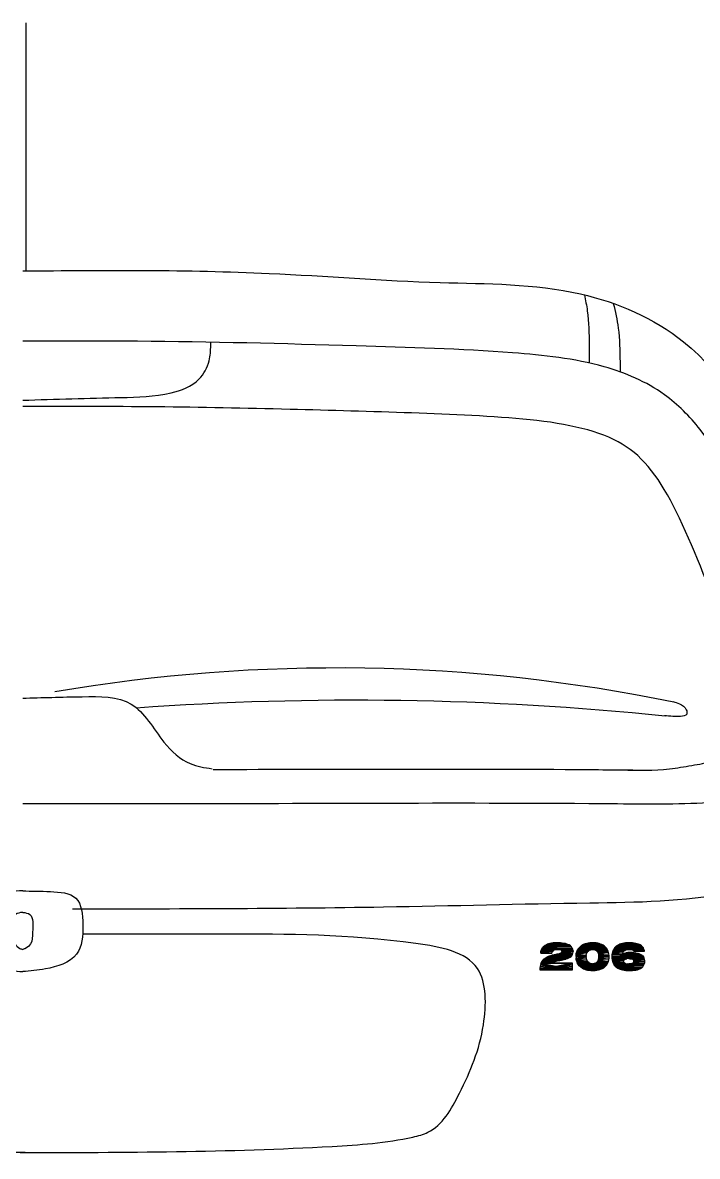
# Model space of a CAD drawing. Extents: x -11.06 to -9.03, y 5.45 to 7.1.
# Drawn here: x -10.04 to -9.457, y 6.124 to 7.104 of the extents above; entities that cross this region are included whole.
import ezdxf

# ---------------------------------------------------------------- set-up
doc = ezdxf.new("R2010")
doc.units = 0
doc.layers.add('206', color=7, linetype='CONTINUOUS')

msp = doc.modelspace()

# ---------------------------------------------------------------- linework, layer by layer
at = {"layer": '206'}
for p, q in [((-10.0373, 6.88973), (-10.0373, 7.10447)), ((-9.59062, 6.3045), (-9.58978, 6.30542)), ((-9.58978, 6.30542), (-9.58879, 6.30622)), ((-9.56653, 6.30595), (-9.58978, 6.30542)), ((-9.56653, 6.30595), (-9.58978, 6.30542)), ((-9.58978, 6.30542), (-9.56558, 6.30507)), ((-9.58978, 6.30542), (-9.56558, 6.30507)), ((-9.5886, 6.30637), (-9.58879, 6.30622)), ((-9.58879, 6.30622), (-9.56653, 6.30595)), ((-9.58879, 6.30622), (-9.56653, 6.30595)), ((-9.5886, 6.30637), (-9.58764, 6.30686)), ((-9.56779, 6.30675), (-9.5886, 6.30637)), ((-9.5886, 6.30637), (-9.56779, 6.30675)), ((-9.56771, 6.30671), (-9.5886, 6.30637)), ((-9.56771, 6.30671), (-9.5886, 6.30637)), ((-9.5886, 6.30637), (-9.56653, 6.30595)), ((-9.56653, 6.30595), (-9.5886, 6.30637)), ((-9.58764, 6.30686), (-9.58665, 6.30732)), ((-9.56874, 6.30717), (-9.58764, 6.30686)), ((-9.56874, 6.30717), (-9.58764, 6.30686)), ((-9.58764, 6.30686), (-9.56779, 6.30675)), ((-9.58764, 6.30686), (-9.56779, 6.30675)), ((-9.58665, 6.30732), (-9.58551, 6.3077)), ((-9.56977, 6.30755), (-9.58665, 6.30732)), ((-9.56977, 6.30755), (-9.58665, 6.30732)), ((-9.58665, 6.30732), (-9.56874, 6.30717)), ((-9.58665, 6.30732), (-9.56874, 6.30717)), ((-9.58551, 6.3077), (-9.58429, 6.30801)), ((-9.57091, 6.30785), (-9.58551, 6.3077)), ((-9.57091, 6.30785), (-9.58551, 6.3077)), ((-9.58551, 6.3077), (-9.56977, 6.30755)), ((-9.58551, 6.3077), (-9.56977, 6.30755)), ((-9.58429, 6.30801), (-9.58296, 6.30827)), ((-9.57217, 6.30812), (-9.58429, 6.30801)), ((-9.57217, 6.30812), (-9.58429, 6.30801)), ((-9.58429, 6.30801), (-9.57091, 6.30785)), ((-9.58429, 6.30801), (-9.57091, 6.30785)), ((-9.58296, 6.30827), (-9.58151, 6.30843)), ((-9.57354, 6.30831), (-9.58296, 6.30827)), ((-9.57354, 6.30831), (-9.58296, 6.30827)), ((-9.58296, 6.30827), (-9.57217, 6.30812)), ((-9.58296, 6.30827), (-9.57217, 6.30812)), ((-9.58151, 6.30843), (-9.57998, 6.30854)), ((-9.57499, 6.30846), (-9.58151, 6.30843)), ((-9.57499, 6.30846), (-9.58151, 6.30843)), ((-9.58151, 6.30843), (-9.57354, 6.30831)), ((-9.58151, 6.30843), (-9.57354, 6.30831)), ((-9.57998, 6.30854), (-9.57835, 6.30858)), ((-9.57655, 6.30854), (-9.57998, 6.30854)), ((-9.57998, 6.30854), (-9.57499, 6.30846)), ((-9.57655, 6.30854), (-9.57998, 6.30854)), ((-9.57998, 6.30854), (-9.57499, 6.30846)), ((-9.57835, 6.30858), (-9.57655, 6.30854)), ((-9.57823, 6.30858), (-9.57835, 6.30858)), ((-9.57835, 6.30858), (-9.57655, 6.30854)), ((-9.57655, 6.30854), (-9.57823, 6.30858)), ((-9.57499, 6.30846), (-9.57655, 6.30854)), ((-9.57354, 6.30831), (-9.57499, 6.30846)), ((-9.57217, 6.30812), (-9.57354, 6.30831)), ((-9.57091, 6.30785), (-9.57217, 6.30812)), ((-9.56977, 6.30755), (-9.57091, 6.30785)), ((-9.56874, 6.30717), (-9.56977, 6.30755)), ((-9.56779, 6.30675), (-9.56874, 6.30717)), ((-9.56779, 6.30675), (-9.56771, 6.30671)), ((-9.56653, 6.30595), (-9.56771, 6.30671)), ((-9.56558, 6.30507), (-9.56653, 6.30595)), ((-9.53677, 6.30545), (-9.55849, 6.30492)), ((-9.53677, 6.30545), (-9.55849, 6.30492)), ((-9.55849, 6.30492), (-9.55792, 6.30545)), ((-9.55792, 6.30545), (-9.55701, 6.30614)), ((-9.53727, 6.30583), (-9.55792, 6.30545)), ((-9.53727, 6.30583), (-9.55792, 6.30545)), ((-9.55792, 6.30545), (-9.53677, 6.30545)), ((-9.55792, 6.30545), (-9.53677, 6.30545)), ((-9.55701, 6.30614), (-9.55602, 6.30675)), ((-9.53822, 6.30648), (-9.55701, 6.30614)), ((-9.53822, 6.30648), (-9.55701, 6.30614)), ((-9.55701, 6.30614), (-9.53727, 6.30583)), ((-9.55701, 6.30614), (-9.53727, 6.30583)), ((-9.55602, 6.30675), (-9.55491, 6.30728)), ((-9.53929, 6.30705), (-9.55602, 6.30675)), ((-9.53929, 6.30705), (-9.55602, 6.30675)), ((-9.55602, 6.30675), (-9.53822, 6.30648)), ((-9.55602, 6.30675), (-9.53822, 6.30648)), ((-9.55491, 6.30728), (-9.55377, 6.3077)), ((-9.54039, 6.30751), (-9.55491, 6.30728)), ((-9.54039, 6.30751), (-9.55491, 6.30728)), ((-9.55491, 6.30728), (-9.53929, 6.30705)), ((-9.55491, 6.30728), (-9.53929, 6.30705)), ((-9.55377, 6.3077), (-9.55247, 6.30804)), ((-9.54161, 6.30789), (-9.55377, 6.3077)), ((-9.54161, 6.30789), (-9.55377, 6.3077)), ((-9.55377, 6.3077), (-9.54039, 6.30751)), ((-9.55377, 6.3077), (-9.54039, 6.30751)), ((-9.55247, 6.30804), (-9.55114, 6.30831)), ((-9.54294, 6.3082), (-9.55247, 6.30804)), ((-9.54294, 6.3082), (-9.55247, 6.30804)), ((-9.55247, 6.30804), (-9.54161, 6.30789)), ((-9.55247, 6.30804), (-9.54161, 6.30789)), ((-9.55114, 6.30831), (-9.54973, 6.3085)), ((-9.54432, 6.30843), (-9.55114, 6.30831)), ((-9.54432, 6.30843), (-9.55114, 6.30831)), ((-9.55114, 6.30831), (-9.54294, 6.3082)), ((-9.55114, 6.30831), (-9.54294, 6.3082)), ((-9.54973, 6.3085), (-9.5482, 6.30858)), ((-9.5458, 6.30854), (-9.54973, 6.3085)), ((-9.5458, 6.30854), (-9.54973, 6.3085)), ((-9.54973, 6.3085), (-9.54432, 6.30843)), ((-9.54973, 6.3085), (-9.54432, 6.30843)), ((-9.5482, 6.30858), (-9.5458, 6.30854)), ((-9.5482, 6.30858), (-9.5458, 6.30854)), ((-9.54737, 6.30858), (-9.5482, 6.30858)), ((-9.5458, 6.30854), (-9.54737, 6.30858)), ((-9.54432, 6.30843), (-9.5458, 6.30854)), ((-9.54294, 6.3082), (-9.54432, 6.30843)), ((-9.54161, 6.30789), (-9.54294, 6.3082)), ((-9.54039, 6.30751), (-9.54161, 6.30789)), ((-9.53929, 6.30705), (-9.54039, 6.30751)), ((-9.53822, 6.30648), (-9.53929, 6.30705)), ((-9.53727, 6.30583), (-9.53822, 6.30648)), ((-9.53677, 6.30545), (-9.53727, 6.30583)), ((-9.53586, 6.30458), (-9.53677, 6.30545)), ((-9.52755, 6.30503), (-9.5269, 6.30564)), ((-9.50419, 6.30523), (-9.52755, 6.30503)), ((-9.50419, 6.30523), (-9.52755, 6.30503)), ((-9.5269, 6.30564), (-9.52606, 6.30629)), ((-9.50514, 6.30606), (-9.5269, 6.30564)), ((-9.50514, 6.30606), (-9.5269, 6.30564)), ((-9.5269, 6.30564), (-9.50419, 6.30523)), ((-9.5269, 6.30564), (-9.50419, 6.30523)), ((-9.52606, 6.30629), (-9.52507, 6.30686)), ((-9.50629, 6.30683), (-9.52606, 6.30629)), ((-9.50629, 6.30683), (-9.52606, 6.30629)), ((-9.52606, 6.30629), (-9.50514, 6.30606)), ((-9.52606, 6.30629), (-9.50514, 6.30606)), ((-9.52507, 6.30686), (-9.52404, 6.30732)), ((-9.50674, 6.30705), (-9.52507, 6.30686)), ((-9.50674, 6.30705), (-9.52507, 6.30686)), ((-9.52507, 6.30686), (-9.50629, 6.30683)), ((-9.52507, 6.30686), (-9.50629, 6.30683)), ((-9.52404, 6.30732), (-9.52286, 6.30774)), ((-9.50773, 6.30747), (-9.52404, 6.30732)), ((-9.50773, 6.30747), (-9.52404, 6.30732)), ((-9.52404, 6.30732), (-9.50674, 6.30705)), ((-9.52404, 6.30732), (-9.50674, 6.30705)), ((-9.52286, 6.30774), (-9.52161, 6.30808)), ((-9.50884, 6.30782), (-9.52286, 6.30774)), ((-9.50884, 6.30782), (-9.52286, 6.30774)), ((-9.52286, 6.30774), (-9.50773, 6.30747)), ((-9.52286, 6.30774), (-9.50773, 6.30747)), ((-9.52161, 6.30808), (-9.52023, 6.30831)), ((-9.51006, 6.30812), (-9.52161, 6.30808)), ((-9.51006, 6.30812), (-9.52161, 6.30808)), ((-9.52161, 6.30808), (-9.50884, 6.30782)), ((-9.52161, 6.30808), (-9.50884, 6.30782)), ((-9.51284, 6.3085), (-9.52023, 6.30831)), ((-9.52023, 6.30831), (-9.51284, 6.3085)), ((-9.52023, 6.30831), (-9.51879, 6.3085)), ((-9.51139, 6.30831), (-9.52023, 6.30831)), ((-9.52023, 6.30831), (-9.51006, 6.30812)), ((-9.51139, 6.30831), (-9.52023, 6.30831)), ((-9.52023, 6.30831), (-9.51006, 6.30812)), ((-9.51437, 6.30858), (-9.51879, 6.3085)), ((-9.51437, 6.30858), (-9.51879, 6.3085)), ((-9.51879, 6.3085), (-9.51722, 6.30858)), ((-9.51879, 6.3085), (-9.51284, 6.3085)), ((-9.51879, 6.3085), (-9.51284, 6.3085)), ((-9.516, 6.30862), (-9.51722, 6.30858)), ((-9.51722, 6.30858), (-9.51437, 6.30858)), ((-9.51722, 6.30858), (-9.51437, 6.30858)), ((-9.51437, 6.30858), (-9.516, 6.30862)), ((-9.51284, 6.3085), (-9.51437, 6.30858)), ((-9.51284, 6.3085), (-9.51139, 6.30831)), ((-9.51006, 6.30812), (-9.51139, 6.30831)), ((-9.50884, 6.30782), (-9.51006, 6.30812)), ((-9.50773, 6.30747), (-9.50884, 6.30782)), ((-9.50674, 6.30705), (-9.50773, 6.30747)), ((-9.50629, 6.30683), (-9.50674, 6.30705)), ((-9.50514, 6.30606), (-9.50629, 6.30683)), ((-9.50419, 6.30523), (-9.50514, 6.30606)), ((-9.50347, 6.3042), (-9.50419, 6.30523)), ((-9.59225, 6.29966), (-9.59214, 6.30103)), ((-9.5825, 6.29993), (-9.59225, 6.29966)), ((-9.59225, 6.29966), (-9.5825, 6.29993)), ((-9.5825, 6.29974), (-9.59225, 6.29966)), ((-9.5825, 6.29974), (-9.59225, 6.29966)), ((-9.59225, 6.29966), (-9.5825, 6.29966)), ((-9.59214, 6.30103), (-9.5918, 6.30233)), ((-9.58132, 6.30206), (-9.59214, 6.30103)), ((-9.59214, 6.30103), (-9.58132, 6.30206)), ((-9.58216, 6.30119), (-9.59214, 6.30103)), ((-9.58216, 6.30119), (-9.59214, 6.30103)), ((-9.59214, 6.30103), (-9.5825, 6.29993)), ((-9.59214, 6.30103), (-9.5825, 6.29993)), ((-9.5918, 6.30233), (-9.5913, 6.30347)), ((-9.57755, 6.30282), (-9.5918, 6.30233)), ((-9.5918, 6.30233), (-9.57755, 6.30282)), ((-9.57915, 6.30275), (-9.5918, 6.30233)), ((-9.5918, 6.30233), (-9.57915, 6.30275)), ((-9.5804, 6.30248), (-9.5918, 6.30233)), ((-9.5804, 6.30248), (-9.5918, 6.30233)), ((-9.5918, 6.30233), (-9.58132, 6.30206)), ((-9.5918, 6.30233), (-9.58132, 6.30206)), ((-9.5913, 6.30347), (-9.59062, 6.3045)), ((-9.56489, 6.30408), (-9.5913, 6.30347)), ((-9.56489, 6.30408), (-9.5913, 6.30347)), ((-9.5913, 6.30347), (-9.56444, 6.30294)), ((-9.5913, 6.30347), (-9.56444, 6.30294)), ((-9.5913, 6.30347), (-9.57755, 6.30282)), ((-9.57755, 6.30282), (-9.5913, 6.30347)), ((-9.56558, 6.30507), (-9.59062, 6.3045)), ((-9.56558, 6.30507), (-9.59062, 6.3045)), ((-9.59062, 6.3045), (-9.56489, 6.30408)), ((-9.59062, 6.3045), (-9.56489, 6.30408)), ((-9.58856, 6.29509), (-9.58753, 6.29577)), ((-9.56779, 6.29547), (-9.58856, 6.29509)), ((-9.56779, 6.29547), (-9.58856, 6.29509)), ((-9.58753, 6.29577), (-9.58639, 6.29635)), ((-9.56676, 6.29604), (-9.58753, 6.29577)), ((-9.56676, 6.29604), (-9.58753, 6.29577)), ((-9.58753, 6.29577), (-9.56779, 6.29547)), ((-9.58753, 6.29577), (-9.56779, 6.29547)), ((-9.58639, 6.29635), (-9.58513, 6.29692)), ((-9.56596, 6.29665), (-9.58639, 6.29635)), ((-9.56596, 6.29665), (-9.58639, 6.29635)), ((-9.58639, 6.29635), (-9.56676, 6.29604)), ((-9.58639, 6.29635), (-9.56676, 6.29604)), ((-9.58513, 6.29692), (-9.58376, 6.29741)), ((-9.56531, 6.29738), (-9.58513, 6.29692)), ((-9.56531, 6.29738), (-9.58513, 6.29692)), ((-9.58513, 6.29692), (-9.56596, 6.29665)), ((-9.58513, 6.29692), (-9.56596, 6.29665)), ((-9.58223, 6.29783), (-9.58376, 6.29741)), ((-9.58376, 6.29741), (-9.56531, 6.29738)), ((-9.58376, 6.29741), (-9.56531, 6.29738)), ((-9.5825, 6.29993), (-9.58216, 6.30119)), ((-9.5825, 6.29993), (-9.5825, 6.29974)), ((-9.5825, 6.29966), (-9.5825, 6.29974)), ((-9.58162, 6.29798), (-9.58223, 6.29783)), ((-9.58223, 6.29783), (-9.56531, 6.29738)), ((-9.56531, 6.29738), (-9.58223, 6.29783)), ((-9.58132, 6.30206), (-9.58216, 6.30119)), ((-9.58052, 6.29821), (-9.58162, 6.29798)), ((-9.58162, 6.29798), (-9.56531, 6.29738)), ((-9.56531, 6.29738), (-9.58162, 6.29798)), ((-9.58132, 6.30206), (-9.5804, 6.30248)), ((-9.58052, 6.29821), (-9.57915, 6.29852)), ((-9.5647, 6.29844), (-9.58052, 6.29821)), ((-9.5647, 6.29844), (-9.58052, 6.29821)), ((-9.58052, 6.29821), (-9.56531, 6.29738)), ((-9.56531, 6.29738), (-9.58052, 6.29821)), ((-9.57915, 6.30275), (-9.5804, 6.30248)), ((-9.57755, 6.30282), (-9.57915, 6.30275)), ((-9.57831, 6.29871), (-9.57915, 6.29852)), ((-9.57915, 6.29852), (-9.5647, 6.29844)), ((-9.57915, 6.29852), (-9.5647, 6.29844)), ((-9.5764, 6.29917), (-9.57831, 6.29871)), ((-9.57831, 6.29871), (-9.5647, 6.29844)), ((-9.5647, 6.29844), (-9.57831, 6.29871)), ((-9.56444, 6.30294), (-9.57755, 6.30282)), ((-9.56444, 6.30294), (-9.57755, 6.30282)), ((-9.57755, 6.30282), (-9.5772, 6.30282)), ((-9.56444, 6.30294), (-9.5772, 6.30282)), ((-9.5772, 6.30282), (-9.56444, 6.30294)), ((-9.5772, 6.30282), (-9.56421, 6.30172)), ((-9.56421, 6.30172), (-9.5772, 6.30282)), ((-9.5772, 6.30282), (-9.57575, 6.30267)), ((-9.57499, 6.29966), (-9.5764, 6.29917)), ((-9.5764, 6.29917), (-9.5647, 6.29844)), ((-9.5647, 6.29844), (-9.5764, 6.29917)), ((-9.57575, 6.30267), (-9.56421, 6.30172)), ((-9.56421, 6.30172), (-9.57575, 6.30267)), ((-9.57575, 6.30267), (-9.57465, 6.30237)), ((-9.57499, 6.29966), (-9.57412, 6.3002)), ((-9.56432, 6.2997), (-9.57499, 6.29966)), ((-9.56432, 6.2997), (-9.57499, 6.29966)), ((-9.57499, 6.29966), (-9.5647, 6.29844)), ((-9.5647, 6.29844), (-9.57499, 6.29966)), ((-9.57465, 6.30237), (-9.56421, 6.30172)), ((-9.56421, 6.30172), (-9.57465, 6.30237)), ((-9.57465, 6.30237), (-9.57419, 6.30206)), ((-9.57419, 6.30206), (-9.56421, 6.30172)), ((-9.57419, 6.30206), (-9.56421, 6.30172)), ((-9.5737, 6.30096), (-9.57419, 6.30206)), ((-9.5737, 6.3008), (-9.57412, 6.3002)), ((-9.57412, 6.3002), (-9.56432, 6.2997)), ((-9.57412, 6.3002), (-9.56432, 6.2997)), ((-9.56421, 6.30172), (-9.5737, 6.30096)), ((-9.5737, 6.30096), (-9.56421, 6.30172)), ((-9.56421, 6.30111), (-9.5737, 6.30096)), ((-9.56421, 6.30111), (-9.5737, 6.30096)), ((-9.5737, 6.30096), (-9.56432, 6.2997)), ((-9.56432, 6.2997), (-9.5737, 6.30096)), ((-9.5737, 6.30096), (-9.5737, 6.3008)), ((-9.5737, 6.3008), (-9.56432, 6.2997)), ((-9.56432, 6.2997), (-9.5737, 6.3008)), ((-9.56901, 6.29494), (-9.56779, 6.29547)), ((-9.56779, 6.29547), (-9.56676, 6.29604)), ((-9.56676, 6.29604), (-9.56596, 6.29665)), ((-9.56596, 6.29665), (-9.56531, 6.29738)), ((-9.56489, 6.30408), (-9.56558, 6.30507)), ((-9.56531, 6.29738), (-9.5647, 6.29844)), ((-9.56444, 6.30294), (-9.56489, 6.30408)), ((-9.5647, 6.29844), (-9.56432, 6.2997)), ((-9.56421, 6.30172), (-9.56444, 6.30294)), ((-9.56432, 6.2997), (-9.56421, 6.30111)), ((-9.56421, 6.30172), (-9.56421, 6.30111)), ((-9.56166, 6.29661), (-9.56162, 6.29806)), ((-9.55278, 6.2976), (-9.56166, 6.29661)), ((-9.56166, 6.29661), (-9.55278, 6.2976)), ((-9.56166, 6.29661), (-9.5527, 6.29517)), ((-9.55281, 6.29661), (-9.56166, 6.29661)), ((-9.55281, 6.29661), (-9.56166, 6.29661)), ((-9.5527, 6.29517), (-9.56166, 6.29661)), ((-9.56166, 6.29661), (-9.56166, 6.2957)), ((-9.56166, 6.2957), (-9.5527, 6.29517)), ((-9.56166, 6.2957), (-9.5527, 6.29517)), ((-9.5615, 6.29429), (-9.56166, 6.2957)), ((-9.56162, 6.29806), (-9.56143, 6.29943)), ((-9.55251, 6.29894), (-9.56162, 6.29806)), ((-9.55251, 6.29894), (-9.56162, 6.29806)), ((-9.56162, 6.29806), (-9.55278, 6.2976)), ((-9.56162, 6.29806), (-9.55278, 6.2976)), ((-9.56143, 6.29943), (-9.56108, 6.30073)), ((-9.55205, 6.30008), (-9.56143, 6.29943)), ((-9.55205, 6.30008), (-9.56143, 6.29943)), ((-9.56143, 6.29943), (-9.55251, 6.29894)), ((-9.56143, 6.29943), (-9.55251, 6.29894)), ((-9.56108, 6.30073), (-9.56063, 6.30191)), ((-9.55099, 6.30145), (-9.56108, 6.30073)), ((-9.56108, 6.30073), (-9.55099, 6.30145)), ((-9.55133, 6.30107), (-9.56108, 6.30073)), ((-9.55133, 6.30107), (-9.56108, 6.30073)), ((-9.56108, 6.30073), (-9.55205, 6.30008)), ((-9.56108, 6.30073), (-9.55205, 6.30008)), ((-9.56063, 6.30191), (-9.56005, 6.30301)), ((-9.54737, 6.30271), (-9.56063, 6.30191)), ((-9.56063, 6.30191), (-9.54737, 6.30271)), ((-9.54874, 6.3026), (-9.56063, 6.30191)), ((-9.56063, 6.30191), (-9.54874, 6.3026)), ((-9.54996, 6.30214), (-9.56063, 6.30191)), ((-9.54996, 6.30214), (-9.56063, 6.30191)), ((-9.56063, 6.30191), (-9.55099, 6.30145)), ((-9.56063, 6.30191), (-9.55099, 6.30145)), ((-9.56005, 6.30301), (-9.55933, 6.30401)), ((-9.53506, 6.30362), (-9.56005, 6.30301)), ((-9.53506, 6.30362), (-9.56005, 6.30301)), ((-9.56005, 6.30301), (-9.54737, 6.30271)), ((-9.56005, 6.30301), (-9.53441, 6.3026)), ((-9.53441, 6.3026), (-9.56005, 6.30301)), ((-9.56005, 6.30301), (-9.54737, 6.30271)), ((-9.55933, 6.30401), (-9.55849, 6.30492)), ((-9.53586, 6.30458), (-9.55933, 6.30401)), ((-9.53586, 6.30458), (-9.55933, 6.30401)), ((-9.55933, 6.30401), (-9.53506, 6.30362)), ((-9.55933, 6.30401), (-9.53506, 6.30362)), ((-9.55849, 6.30492), (-9.53586, 6.30458)), ((-9.55849, 6.30492), (-9.53586, 6.30458)), ((-9.55278, 6.2976), (-9.55281, 6.29661)), ((-9.5527, 6.29517), (-9.55281, 6.29661)), ((-9.55278, 6.2976), (-9.55251, 6.29894)), ((-9.55251, 6.29894), (-9.55205, 6.30008)), ((-9.55205, 6.30008), (-9.55133, 6.30107)), ((-9.55099, 6.30145), (-9.55133, 6.30107)), ((-9.55099, 6.30145), (-9.54996, 6.30214)), ((-9.54874, 6.3026), (-9.54996, 6.30214)), ((-9.54737, 6.30271), (-9.54874, 6.3026)), ((-9.54737, 6.30271), (-9.53441, 6.3026)), ((-9.53441, 6.3026), (-9.54737, 6.30271)), ((-9.54737, 6.30271), (-9.54679, 6.30271)), ((-9.54679, 6.30271), (-9.53441, 6.3026)), ((-9.54679, 6.30271), (-9.53441, 6.3026)), ((-9.54546, 6.30244), (-9.54679, 6.30271)), ((-9.53441, 6.3026), (-9.54546, 6.30244)), ((-9.53441, 6.3026), (-9.54546, 6.30244)), ((-9.54546, 6.30244), (-9.53388, 6.30145)), ((-9.53388, 6.30145), (-9.54546, 6.30244)), ((-9.54546, 6.30244), (-9.54432, 6.30191)), ((-9.54432, 6.30191), (-9.53388, 6.30145)), ((-9.54432, 6.30191), (-9.53388, 6.30145)), ((-9.54336, 6.30107), (-9.54432, 6.30191)), ((-9.53388, 6.30145), (-9.54336, 6.30107)), ((-9.53388, 6.30145), (-9.54336, 6.30107)), ((-9.54336, 6.30107), (-9.53349, 6.30023)), ((-9.53349, 6.30023), (-9.54336, 6.30107)), ((-9.54336, 6.30107), (-9.54291, 6.30046)), ((-9.54291, 6.30046), (-9.53349, 6.30023)), ((-9.54291, 6.30046), (-9.53349, 6.30023)), ((-9.54234, 6.29936), (-9.54291, 6.30046)), ((-9.53349, 6.30023), (-9.54234, 6.29936)), ((-9.53349, 6.30023), (-9.54234, 6.29936)), ((-9.54234, 6.29936), (-9.53323, 6.2989)), ((-9.54234, 6.29936), (-9.53323, 6.2989)), ((-9.54203, 6.29806), (-9.54234, 6.29936)), ((-9.54222, 6.29429), (-9.54195, 6.29562)), ((-9.53323, 6.2989), (-9.54203, 6.29806)), ((-9.53323, 6.2989), (-9.54203, 6.29806)), ((-9.54203, 6.29806), (-9.53308, 6.29753)), ((-9.54203, 6.29806), (-9.53308, 6.29753)), ((-9.54192, 6.29661), (-9.54203, 6.29806)), ((-9.53304, 6.29661), (-9.54195, 6.29562)), ((-9.53304, 6.29661), (-9.54195, 6.29562)), ((-9.54195, 6.29562), (-9.54192, 6.29661)), ((-9.54195, 6.29562), (-9.53311, 6.29517)), ((-9.54195, 6.29562), (-9.53311, 6.29517)), ((-9.53308, 6.29753), (-9.54192, 6.29661)), ((-9.53308, 6.29753), (-9.54192, 6.29661)), ((-9.54192, 6.29661), (-9.53304, 6.29661)), ((-9.54192, 6.29661), (-9.53304, 6.29661)), ((-9.53506, 6.30362), (-9.53586, 6.30458)), ((-9.53441, 6.3026), (-9.53506, 6.30362)), ((-9.53388, 6.30145), (-9.53441, 6.3026)), ((-9.53349, 6.30023), (-9.53388, 6.30145)), ((-9.53323, 6.2989), (-9.53349, 6.30023)), ((-9.53308, 6.29753), (-9.53323, 6.2989)), ((-9.53311, 6.29517), (-9.53304, 6.29661)), ((-9.53304, 6.29661), (-9.53308, 6.29753)), ((-9.53048, 6.29654), (-9.53041, 6.2981)), ((-9.50431, 6.29749), (-9.53048, 6.29654)), ((-9.53048, 6.29654), (-9.50431, 6.29749)), ((-9.50347, 6.29657), (-9.53048, 6.29654)), ((-9.50347, 6.29657), (-9.53048, 6.29654)), ((-9.53048, 6.29654), (-9.50282, 6.29551)), ((-9.53048, 6.29654), (-9.50282, 6.29551)), ((-9.53045, 6.29532), (-9.53048, 6.29654)), ((-9.50282, 6.29551), (-9.53045, 6.29532)), ((-9.50282, 6.29551), (-9.53045, 6.29532)), ((-9.53045, 6.29532), (-9.51616, 6.2949)), ((-9.53026, 6.29383), (-9.53045, 6.29532)), ((-9.53045, 6.29532), (-9.51776, 6.29482)), ((-9.51776, 6.29482), (-9.53045, 6.29532)), ((-9.53045, 6.29532), (-9.51616, 6.2949)), ((-9.53041, 6.2981), (-9.53022, 6.29951)), ((-9.52157, 6.29886), (-9.53041, 6.2981)), ((-9.53041, 6.2981), (-9.52157, 6.29886)), ((-9.50648, 6.29886), (-9.53041, 6.2981)), ((-9.53041, 6.2981), (-9.50648, 6.29886)), ((-9.50552, 6.29837), (-9.53041, 6.2981)), ((-9.53041, 6.2981), (-9.50552, 6.29837)), ((-9.50537, 6.29829), (-9.53041, 6.2981)), ((-9.50537, 6.29829), (-9.53041, 6.2981)), ((-9.53041, 6.2981), (-9.50431, 6.29749)), ((-9.53041, 6.2981), (-9.50431, 6.29749)), ((-9.53022, 6.29951), (-9.52991, 6.3008)), ((-9.52126, 6.29993), (-9.53022, 6.29951)), ((-9.52126, 6.29993), (-9.53022, 6.29951)), ((-9.53022, 6.29951), (-9.52157, 6.29886)), ((-9.53022, 6.29951), (-9.52157, 6.29886)), ((-9.51959, 6.30202), (-9.52991, 6.3008)), ((-9.52991, 6.3008), (-9.51959, 6.30202)), ((-9.52991, 6.3008), (-9.52953, 6.30202)), ((-9.51978, 6.30191), (-9.52991, 6.3008)), ((-9.52991, 6.3008), (-9.51978, 6.30191)), ((-9.52065, 6.30107), (-9.52991, 6.3008)), ((-9.52065, 6.30107), (-9.52991, 6.3008)), ((-9.52991, 6.3008), (-9.52126, 6.29993)), ((-9.52991, 6.3008), (-9.52126, 6.29993)), ((-9.52953, 6.30202), (-9.529, 6.30313)), ((-9.51574, 6.3029), (-9.52953, 6.30202)), ((-9.52953, 6.30202), (-9.51574, 6.3029)), ((-9.51726, 6.30282), (-9.52953, 6.30202)), ((-9.52953, 6.30202), (-9.51726, 6.30282)), ((-9.51856, 6.30252), (-9.52953, 6.30202)), ((-9.51856, 6.30252), (-9.52953, 6.30202)), ((-9.52953, 6.30202), (-9.51959, 6.30202)), ((-9.52953, 6.30202), (-9.51959, 6.30202)), ((-9.52831, 6.30416), (-9.529, 6.30313)), ((-9.529, 6.30313), (-9.50293, 6.30309)), ((-9.529, 6.30313), (-9.51574, 6.3029)), ((-9.51574, 6.3029), (-9.529, 6.30313)), ((-9.529, 6.30313), (-9.50293, 6.30309)), ((-9.52831, 6.30416), (-9.52755, 6.30503)), ((-9.50347, 6.3042), (-9.52831, 6.30416)), ((-9.50347, 6.3042), (-9.52831, 6.30416)), ((-9.52831, 6.30416), (-9.50293, 6.30309)), ((-9.50293, 6.30309), (-9.52831, 6.30416)), ((-9.52755, 6.30503), (-9.50347, 6.3042)), ((-9.52755, 6.30503), (-9.50347, 6.3042)), ((-9.52157, 6.29886), (-9.52126, 6.29993)), ((-9.52157, 6.29886), (-9.50873, 6.29962)), ((-9.52157, 6.29886), (-9.50873, 6.29962)), ((-9.52031, 6.29936), (-9.52157, 6.29886)), ((-9.50754, 6.29928), (-9.52157, 6.29886)), ((-9.50754, 6.29928), (-9.52157, 6.29886)), ((-9.52157, 6.29886), (-9.50648, 6.29886)), ((-9.52157, 6.29886), (-9.50648, 6.29886)), ((-9.52126, 6.29993), (-9.52065, 6.30107)), ((-9.51978, 6.30191), (-9.52065, 6.30107)), ((-9.52031, 6.29936), (-9.51002, 6.29989)), ((-9.52031, 6.29936), (-9.51002, 6.29989)), ((-9.51901, 6.29974), (-9.52031, 6.29936)), ((-9.50873, 6.29962), (-9.52031, 6.29936)), ((-9.50873, 6.29962), (-9.52031, 6.29936)), ((-9.51959, 6.30202), (-9.51978, 6.30191)), ((-9.51959, 6.30202), (-9.51856, 6.30252)), ((-9.51901, 6.29974), (-9.51143, 6.30008)), ((-9.51901, 6.29974), (-9.51143, 6.30008)), ((-9.51825, 6.29989), (-9.51901, 6.29974)), ((-9.51002, 6.29989), (-9.51901, 6.29974)), ((-9.51002, 6.29989), (-9.51901, 6.29974)), ((-9.51726, 6.30282), (-9.51856, 6.30252)), ((-9.51825, 6.29989), (-9.51292, 6.3002)), ((-9.51825, 6.29989), (-9.51292, 6.3002)), ((-9.51699, 6.30008), (-9.51825, 6.29989)), ((-9.51143, 6.30008), (-9.51825, 6.29989)), ((-9.51143, 6.30008), (-9.51825, 6.29989)), ((-9.51574, 6.3029), (-9.51726, 6.30282)), ((-9.51699, 6.30008), (-9.51456, 6.30023)), ((-9.51699, 6.30008), (-9.51456, 6.30023)), ((-9.51562, 6.3002), (-9.51699, 6.30008)), ((-9.51292, 6.3002), (-9.51699, 6.30008)), ((-9.51292, 6.3002), (-9.51699, 6.30008)), ((-9.50282, 6.29551), (-9.51616, 6.2949)), ((-9.51616, 6.2949), (-9.50282, 6.29551)), ((-9.50293, 6.30309), (-9.51574, 6.3029)), ((-9.50293, 6.30309), (-9.51574, 6.3029)), ((-9.51574, 6.3029), (-9.51547, 6.3029)), ((-9.51456, 6.30023), (-9.51562, 6.3002)), ((-9.50293, 6.30309), (-9.51547, 6.3029)), ((-9.51547, 6.3029), (-9.50293, 6.30309)), ((-9.51547, 6.3029), (-9.51398, 6.30282)), ((-9.50282, 6.29551), (-9.51517, 6.29486)), ((-9.51517, 6.29486), (-9.50282, 6.29551)), ((-9.51456, 6.30023), (-9.51292, 6.3002)), ((-9.50293, 6.30309), (-9.51398, 6.30282)), ((-9.51398, 6.30282), (-9.50293, 6.30309)), ((-9.51398, 6.30282), (-9.50259, 6.30183)), ((-9.50259, 6.30183), (-9.51398, 6.30282)), ((-9.51398, 6.30282), (-9.51288, 6.30256)), ((-9.51292, 6.3002), (-9.51143, 6.30008)), ((-9.51288, 6.30256), (-9.50259, 6.30183)), ((-9.50259, 6.30183), (-9.51288, 6.30256)), ((-9.51288, 6.30256), (-9.51242, 6.30233)), ((-9.51242, 6.30233), (-9.50259, 6.30183)), ((-9.5117, 6.30138), (-9.51242, 6.30233)), ((-9.51242, 6.30233), (-9.50259, 6.30183)), ((-9.50259, 6.30183), (-9.5117, 6.30138)), ((-9.50259, 6.30183), (-9.5117, 6.30138)), ((-9.5117, 6.30138), (-9.50251, 6.30138)), ((-9.51143, 6.30008), (-9.51002, 6.29989)), ((-9.51002, 6.29989), (-9.50873, 6.29962)), ((-9.50873, 6.29962), (-9.50754, 6.29928)), ((-9.50648, 6.29886), (-9.50754, 6.29928)), ((-9.50648, 6.29886), (-9.50552, 6.29837)), ((-9.50552, 6.29837), (-9.50537, 6.29829)), ((-9.50431, 6.29749), (-9.50537, 6.29829)), ((-9.50431, 6.29749), (-9.50347, 6.29657)), ((-9.50293, 6.30309), (-9.50347, 6.3042)), ((-9.50282, 6.29551), (-9.50347, 6.29657)), ((-9.50259, 6.30183), (-9.50293, 6.30309)), ((-9.5024, 6.29433), (-9.50282, 6.29551)), ((-9.50251, 6.30138), (-9.50259, 6.30183)), ((-9.59309, 6.28522), (-9.56577, 6.29074)), ((-9.56577, 6.29074), (-9.59309, 6.28522)), ((-9.59309, 6.28522), (-9.56531, 6.28953)), ((-9.56531, 6.28953), (-9.59309, 6.28522)), ((-9.59309, 6.28522), (-9.56501, 6.28823)), ((-9.56501, 6.28823), (-9.59309, 6.28522)), ((-9.59309, 6.28522), (-9.56478, 6.28678)), ((-9.56478, 6.28678), (-9.59309, 6.28522)), ((-9.59298, 6.28678), (-9.59309, 6.28522)), ((-9.59275, 6.28823), (-9.59298, 6.28678)), ((-9.59298, 6.28678), (-9.56467, 6.28522)), ((-9.56467, 6.28522), (-9.59298, 6.28678)), ((-9.59244, 6.28953), (-9.59275, 6.28823)), ((-9.59275, 6.28823), (-9.56467, 6.28522)), ((-9.56467, 6.28522), (-9.59275, 6.28823)), ((-9.59199, 6.29074), (-9.59244, 6.28953)), ((-9.59244, 6.28953), (-9.56467, 6.28522)), ((-9.56467, 6.28522), (-9.59244, 6.28953)), ((-9.59199, 6.29074), (-9.59149, 6.29185)), ((-9.58212, 6.29174), (-9.59199, 6.29074)), ((-9.59199, 6.29074), (-9.58212, 6.29174)), ((-9.58288, 6.29132), (-9.59199, 6.29074)), ((-9.59199, 6.29074), (-9.58288, 6.29132)), ((-9.58326, 6.29101), (-9.59199, 6.29074)), ((-9.59199, 6.29074), (-9.58326, 6.29101)), ((-9.56467, 6.29101), (-9.59199, 6.29074)), ((-9.56467, 6.29101), (-9.59199, 6.29074)), ((-9.59199, 6.29074), (-9.56467, 6.28522)), ((-9.56467, 6.28522), (-9.59199, 6.29074)), ((-9.59149, 6.29185), (-9.59084, 6.29288)), ((-9.57968, 6.29254), (-9.59149, 6.29185)), ((-9.59149, 6.29185), (-9.57968, 6.29254)), ((-9.58105, 6.29215), (-9.59149, 6.29185)), ((-9.58105, 6.29215), (-9.59149, 6.29185)), ((-9.59149, 6.29185), (-9.58212, 6.29174)), ((-9.59149, 6.29185), (-9.58212, 6.29174)), ((-9.59084, 6.29288), (-9.59023, 6.29364)), ((-9.57579, 6.29337), (-9.59084, 6.29288)), ((-9.59084, 6.29288), (-9.57579, 6.29337)), ((-9.57617, 6.2933), (-9.59084, 6.29288)), ((-9.59084, 6.29288), (-9.57617, 6.2933)), ((-9.57808, 6.29292), (-9.59084, 6.29288)), ((-9.57808, 6.29292), (-9.59084, 6.29288)), ((-9.59084, 6.29288), (-9.57968, 6.29254)), ((-9.59084, 6.29288), (-9.57968, 6.29254)), ((-9.59023, 6.29364), (-9.58947, 6.2944)), ((-9.57191, 6.29414), (-9.59023, 6.29364)), ((-9.59023, 6.29364), (-9.57191, 6.29414)), ((-9.57297, 6.29391), (-9.59023, 6.29364)), ((-9.59023, 6.29364), (-9.57297, 6.29391)), ((-9.59023, 6.29364), (-9.57579, 6.29337)), ((-9.57427, 6.29364), (-9.59023, 6.29364)), ((-9.57427, 6.29364), (-9.59023, 6.29364)), ((-9.59023, 6.29364), (-9.57579, 6.29337)), ((-9.58947, 6.2944), (-9.58856, 6.29509)), ((-9.56901, 6.29494), (-9.58947, 6.2944)), ((-9.58947, 6.2944), (-9.56901, 6.29494)), ((-9.57046, 6.29448), (-9.58947, 6.2944)), ((-9.57046, 6.29448), (-9.58947, 6.2944)), ((-9.58947, 6.2944), (-9.57191, 6.29414)), ((-9.58947, 6.2944), (-9.57191, 6.29414)), ((-9.58856, 6.29509), (-9.56901, 6.29494)), ((-9.58856, 6.29509), (-9.56901, 6.29494)), ((-9.58288, 6.29132), (-9.58326, 6.29101)), ((-9.58326, 6.29101), (-9.56467, 6.29101)), ((-9.58326, 6.29101), (-9.56467, 6.29101)), ((-9.56467, 6.29101), (-9.58326, 6.29101)), ((-9.58212, 6.29174), (-9.58288, 6.29132)), ((-9.58212, 6.29174), (-9.58105, 6.29215)), ((-9.57968, 6.29254), (-9.58105, 6.29215)), ((-9.57968, 6.29254), (-9.57808, 6.29292)), ((-9.57617, 6.2933), (-9.57808, 6.29292)), ((-9.57579, 6.29337), (-9.57617, 6.2933)), ((-9.57579, 6.29337), (-9.57427, 6.29364)), ((-9.57297, 6.29391), (-9.57427, 6.29364)), ((-9.57191, 6.29414), (-9.57297, 6.29391)), ((-9.57191, 6.29414), (-9.57046, 6.29448)), ((-9.56901, 6.29494), (-9.57046, 6.29448)), ((-9.56467, 6.29101), (-9.56467, 6.29101)), ((-9.56467, 6.28522), (-9.56467, 6.29101)), ((-9.5527, 6.29517), (-9.5615, 6.29429)), ((-9.5527, 6.29517), (-9.5615, 6.29429)), ((-9.5615, 6.29429), (-9.55236, 6.29387)), ((-9.5615, 6.29429), (-9.55236, 6.29387)), ((-9.56124, 6.29299), (-9.5615, 6.29429)), ((-9.55236, 6.29387), (-9.56124, 6.29299)), ((-9.55236, 6.29387), (-9.56124, 6.29299)), ((-9.56124, 6.29299), (-9.55182, 6.29276)), ((-9.56124, 6.29299), (-9.55182, 6.29276)), ((-9.56082, 6.29177), (-9.56124, 6.29299)), ((-9.56082, 6.29177), (-9.55182, 6.29276)), ((-9.55133, 6.29215), (-9.56082, 6.29177)), ((-9.55133, 6.29215), (-9.56082, 6.29177)), ((-9.56082, 6.29177), (-9.55038, 6.29132)), ((-9.56082, 6.29177), (-9.55038, 6.29132)), ((-9.56028, 6.29063), (-9.56082, 6.29177)), ((-9.55038, 6.29132), (-9.56028, 6.29063)), ((-9.56028, 6.29063), (-9.55038, 6.29132)), ((-9.54923, 6.29074), (-9.56028, 6.29063)), ((-9.54923, 6.29074), (-9.56028, 6.29063)), ((-9.56028, 6.29063), (-9.54794, 6.29052)), ((-9.56028, 6.29063), (-9.54794, 6.29052)), ((-9.55964, 6.28956), (-9.56028, 6.29063)), ((-9.54794, 6.29052), (-9.55964, 6.28956)), ((-9.55964, 6.28956), (-9.54794, 6.29052)), ((-9.54737, 6.29048), (-9.55964, 6.28956)), ((-9.55964, 6.28956), (-9.54737, 6.29048)), ((-9.53464, 6.29021), (-9.55964, 6.28956)), ((-9.53464, 6.29021), (-9.55964, 6.28956)), ((-9.55964, 6.28956), (-9.53536, 6.28922)), ((-9.55964, 6.28956), (-9.53536, 6.28922)), ((-9.55884, 6.28861), (-9.55964, 6.28956)), ((-9.53536, 6.28922), (-9.55884, 6.28861)), ((-9.53536, 6.28922), (-9.55884, 6.28861)), ((-9.55884, 6.28861), (-9.5362, 6.28827)), ((-9.55884, 6.28861), (-9.5362, 6.28827)), ((-9.55792, 6.28777), (-9.55884, 6.28861)), ((-9.5362, 6.28827), (-9.55792, 6.28777)), ((-9.5362, 6.28827), (-9.55792, 6.28777)), ((-9.55792, 6.28777), (-9.53677, 6.28777)), ((-9.55792, 6.28777), (-9.53677, 6.28777)), ((-9.55746, 6.28739), (-9.55792, 6.28777)), ((-9.53677, 6.28777), (-9.55746, 6.28739)), ((-9.53677, 6.28777), (-9.55746, 6.28739)), ((-9.55746, 6.28739), (-9.53769, 6.28705)), ((-9.55746, 6.28739), (-9.53769, 6.28705)), ((-9.55647, 6.28674), (-9.55746, 6.28739)), ((-9.53769, 6.28705), (-9.55647, 6.28674)), ((-9.53769, 6.28705), (-9.55647, 6.28674)), ((-9.55647, 6.28674), (-9.53868, 6.28648)), ((-9.55647, 6.28674), (-9.53868, 6.28648)), ((-9.55544, 6.28617), (-9.55647, 6.28674)), ((-9.53868, 6.28648), (-9.55544, 6.28617)), ((-9.53868, 6.28648), (-9.55544, 6.28617)), ((-9.55544, 6.28617), (-9.53978, 6.28594)), ((-9.55544, 6.28617), (-9.53978, 6.28594)), ((-9.5543, 6.28571), (-9.55544, 6.28617)), ((-9.53978, 6.28594), (-9.5543, 6.28571)), ((-9.53978, 6.28594), (-9.5543, 6.28571)), ((-9.5543, 6.28571), (-9.54096, 6.28552)), ((-9.5543, 6.28571), (-9.54096, 6.28552)), ((-9.55308, 6.2853), (-9.5543, 6.28571)), ((-9.54096, 6.28552), (-9.55308, 6.2853)), ((-9.54096, 6.28552), (-9.55308, 6.2853)), ((-9.55236, 6.29387), (-9.5527, 6.29517)), ((-9.55182, 6.29276), (-9.55236, 6.29387)), ((-9.55182, 6.29276), (-9.55133, 6.29215)), ((-9.55038, 6.29132), (-9.55133, 6.29215)), ((-9.55038, 6.29132), (-9.54923, 6.29074)), ((-9.54794, 6.29052), (-9.54923, 6.29074)), ((-9.54794, 6.29052), (-9.54737, 6.29048)), ((-9.54599, 6.29063), (-9.54737, 6.29048)), ((-9.54737, 6.29048), (-9.53464, 6.29021)), ((-9.54737, 6.29048), (-9.53464, 6.29021)), ((-9.54477, 6.29105), (-9.54599, 6.29063)), ((-9.54599, 6.29063), (-9.53464, 6.29021)), ((-9.53464, 6.29021), (-9.54599, 6.29063)), ((-9.54477, 6.29105), (-9.54375, 6.29177)), ((-9.53407, 6.29132), (-9.54477, 6.29105)), ((-9.53407, 6.29132), (-9.54477, 6.29105)), ((-9.54477, 6.29105), (-9.53464, 6.29021)), ((-9.53464, 6.29021), (-9.54477, 6.29105)), ((-9.54336, 6.29212), (-9.54375, 6.29177)), ((-9.54375, 6.29177), (-9.53407, 6.29132)), ((-9.54375, 6.29177), (-9.53407, 6.29132)), ((-9.54336, 6.29212), (-9.54268, 6.29311)), ((-9.53365, 6.2925), (-9.54336, 6.29212)), ((-9.53365, 6.2925), (-9.54336, 6.29212)), ((-9.54336, 6.29212), (-9.53407, 6.29132)), ((-9.53407, 6.29132), (-9.54336, 6.29212)), ((-9.54268, 6.29311), (-9.54222, 6.29429)), ((-9.5333, 6.29379), (-9.54268, 6.29311)), ((-9.5333, 6.29379), (-9.54268, 6.29311)), ((-9.54268, 6.29311), (-9.53365, 6.2925)), ((-9.54268, 6.29311), (-9.53365, 6.2925)), ((-9.53311, 6.29517), (-9.54222, 6.29429)), ((-9.53311, 6.29517), (-9.54222, 6.29429)), ((-9.54222, 6.29429), (-9.5333, 6.29379)), ((-9.54222, 6.29429), (-9.5333, 6.29379)), ((-9.54222, 6.28514), (-9.54096, 6.28552)), ((-9.54096, 6.28552), (-9.53978, 6.28594)), ((-9.53978, 6.28594), (-9.53868, 6.28648)), ((-9.53868, 6.28648), (-9.53769, 6.28705)), ((-9.53769, 6.28705), (-9.53677, 6.28777)), ((-9.53677, 6.28777), (-9.5362, 6.28827)), ((-9.5362, 6.28827), (-9.53536, 6.28922)), ((-9.53536, 6.28922), (-9.53464, 6.29021)), ((-9.53464, 6.29021), (-9.53407, 6.29132)), ((-9.53407, 6.29132), (-9.53365, 6.2925)), ((-9.53365, 6.2925), (-9.5333, 6.29379)), ((-9.5333, 6.29379), (-9.53311, 6.29517)), ((-9.51776, 6.29482), (-9.53026, 6.29383)), ((-9.53026, 6.29383), (-9.51776, 6.29482)), ((-9.51898, 6.29456), (-9.53026, 6.29383)), ((-9.53026, 6.29383), (-9.51898, 6.29456)), ((-9.51959, 6.29433), (-9.53026, 6.29383)), ((-9.51959, 6.29433), (-9.53026, 6.29383)), ((-9.53026, 6.29383), (-9.5205, 6.29349)), ((-9.52999, 6.2925), (-9.53026, 6.29383)), ((-9.53026, 6.29383), (-9.5205, 6.29349)), ((-9.5205, 6.29349), (-9.52999, 6.2925)), ((-9.52999, 6.2925), (-9.5205, 6.29349)), ((-9.52069, 6.29261), (-9.52999, 6.2925)), ((-9.52069, 6.29261), (-9.52999, 6.2925)), ((-9.52999, 6.2925), (-9.52031, 6.29143)), ((-9.52961, 6.29128), (-9.52999, 6.2925)), ((-9.52999, 6.2925), (-9.52031, 6.29143)), ((-9.52031, 6.29143), (-9.52961, 6.29128)), ((-9.52031, 6.29143), (-9.52961, 6.29128)), ((-9.52961, 6.29128), (-9.51959, 6.2909)), ((-9.52911, 6.29013), (-9.52961, 6.29128)), ((-9.52961, 6.29128), (-9.51959, 6.2909)), ((-9.51959, 6.2909), (-9.52911, 6.29013)), ((-9.52911, 6.29013), (-9.51959, 6.2909)), ((-9.51856, 6.29052), (-9.52911, 6.29013)), ((-9.52911, 6.29013), (-9.51856, 6.29052)), ((-9.51719, 6.29036), (-9.52911, 6.29013)), ((-9.52911, 6.29013), (-9.51719, 6.29036)), ((-9.51616, 6.29033), (-9.52911, 6.29013)), ((-9.51616, 6.29033), (-9.52911, 6.29013)), ((-9.52911, 6.29013), (-9.50267, 6.28998)), ((-9.52846, 6.28914), (-9.52911, 6.29013)), ((-9.52911, 6.29013), (-9.50267, 6.28998)), ((-9.50267, 6.28998), (-9.52846, 6.28914)), ((-9.50267, 6.28998), (-9.52846, 6.28914)), ((-9.52846, 6.28914), (-9.5032, 6.28888)), ((-9.52774, 6.28823), (-9.52846, 6.28914)), ((-9.52846, 6.28914), (-9.5032, 6.28888)), ((-9.5032, 6.28888), (-9.52774, 6.28823)), ((-9.5032, 6.28888), (-9.52774, 6.28823)), ((-9.52774, 6.28823), (-9.50392, 6.28789)), ((-9.52686, 6.28743), (-9.52774, 6.28823)), ((-9.52774, 6.28823), (-9.50392, 6.28789)), ((-9.50392, 6.28789), (-9.52686, 6.28743)), ((-9.50392, 6.28789), (-9.52686, 6.28743)), ((-9.52686, 6.28743), (-9.50488, 6.28705)), ((-9.50488, 6.28705), (-9.52686, 6.28743)), ((-9.52686, 6.28743), (-9.52675, 6.28735)), ((-9.52675, 6.28735), (-9.50488, 6.28705)), ((-9.52591, 6.28678), (-9.52675, 6.28735)), ((-9.52675, 6.28735), (-9.50488, 6.28705)), ((-9.50488, 6.28705), (-9.52591, 6.28678)), ((-9.50488, 6.28705), (-9.52591, 6.28678)), ((-9.52591, 6.28678), (-9.50552, 6.28659)), ((-9.52496, 6.28625), (-9.52591, 6.28678)), ((-9.52591, 6.28678), (-9.50552, 6.28659)), ((-9.50552, 6.28659), (-9.52496, 6.28625)), ((-9.50552, 6.28659), (-9.52496, 6.28625)), ((-9.52496, 6.28625), (-9.50644, 6.2861)), ((-9.52389, 6.28583), (-9.52496, 6.28625)), ((-9.52496, 6.28625), (-9.50644, 6.2861)), ((-9.50644, 6.2861), (-9.52389, 6.28583)), ((-9.50644, 6.2861), (-9.52389, 6.28583)), ((-9.52389, 6.28583), (-9.50747, 6.28568)), ((-9.52271, 6.28545), (-9.52389, 6.28583)), ((-9.52389, 6.28583), (-9.50747, 6.28568)), ((-9.50747, 6.28568), (-9.52271, 6.28545)), ((-9.50747, 6.28568), (-9.52271, 6.28545)), ((-9.5205, 6.29349), (-9.52069, 6.29261)), ((-9.52031, 6.29143), (-9.52069, 6.29261)), ((-9.5205, 6.29349), (-9.51959, 6.29433)), ((-9.51959, 6.2909), (-9.52031, 6.29143)), ((-9.51898, 6.29456), (-9.51959, 6.29433)), ((-9.51959, 6.2909), (-9.51856, 6.29052)), ((-9.51776, 6.29482), (-9.51898, 6.29456)), ((-9.51856, 6.29052), (-9.51719, 6.29036)), ((-9.51616, 6.2949), (-9.51776, 6.29482)), ((-9.51719, 6.29036), (-9.51616, 6.29033)), ((-9.51616, 6.2949), (-9.51517, 6.29486)), ((-9.51459, 6.2904), (-9.51616, 6.29033)), ((-9.51616, 6.29033), (-9.50267, 6.28998)), ((-9.50267, 6.28998), (-9.51616, 6.29033)), ((-9.51517, 6.29486), (-9.5024, 6.29433)), ((-9.5024, 6.29433), (-9.51517, 6.29486)), ((-9.51517, 6.29486), (-9.51379, 6.29467)), ((-9.51334, 6.29067), (-9.51459, 6.2904)), ((-9.51459, 6.2904), (-9.50267, 6.28998)), ((-9.50267, 6.28998), (-9.51459, 6.2904)), ((-9.51379, 6.29467), (-9.5024, 6.29433)), ((-9.5024, 6.29433), (-9.51379, 6.29467)), ((-9.51379, 6.29467), (-9.51276, 6.29433)), ((-9.51276, 6.2909), (-9.51334, 6.29067)), ((-9.51334, 6.29067), (-9.50267, 6.28998)), ((-9.50267, 6.28998), (-9.51334, 6.29067)), ((-9.51276, 6.29433), (-9.5024, 6.29433)), ((-9.512, 6.29376), (-9.51276, 6.29433)), ((-9.51276, 6.29433), (-9.5024, 6.29433)), ((-9.51276, 6.2909), (-9.51181, 6.29174)), ((-9.50232, 6.29124), (-9.51276, 6.2909)), ((-9.50232, 6.29124), (-9.51276, 6.2909)), ((-9.51276, 6.2909), (-9.50267, 6.28998)), ((-9.50267, 6.28998), (-9.51276, 6.2909)), ((-9.5024, 6.29433), (-9.512, 6.29376)), ((-9.5024, 6.29433), (-9.512, 6.29376)), ((-9.512, 6.29376), (-9.50225, 6.29299)), ((-9.51162, 6.29261), (-9.512, 6.29376)), ((-9.512, 6.29376), (-9.50225, 6.29299)), ((-9.51181, 6.29174), (-9.51162, 6.29261)), ((-9.50225, 6.29261), (-9.51181, 6.29174)), ((-9.50225, 6.29261), (-9.51181, 6.29174)), ((-9.51181, 6.29174), (-9.50232, 6.29124)), ((-9.51181, 6.29174), (-9.50232, 6.29124)), ((-9.50225, 6.29299), (-9.51162, 6.29261)), ((-9.50225, 6.29299), (-9.51162, 6.29261)), ((-9.51162, 6.29261), (-9.50225, 6.29261)), ((-9.51162, 6.29261), (-9.50225, 6.29261)), ((-9.50861, 6.28533), (-9.50747, 6.28568)), ((-9.50747, 6.28568), (-9.50644, 6.2861)), ((-9.50644, 6.2861), (-9.50552, 6.28659)), ((-9.50552, 6.28659), (-9.50488, 6.28705)), ((-9.50488, 6.28705), (-9.50392, 6.28789)), ((-9.50392, 6.28789), (-9.5032, 6.28888)), ((-9.5032, 6.28888), (-9.50267, 6.28998)), ((-9.50267, 6.28998), (-9.50232, 6.29124)), ((-9.50225, 6.29299), (-9.5024, 6.29433)), ((-9.50232, 6.29124), (-9.50225, 6.29261)), ((-9.50225, 6.29261), (-9.50225, 6.29299)), ((-9.59309, 6.28522), (-9.56467, 6.28522)), ((-9.55308, 6.2853), (-9.54222, 6.28514)), ((-9.55308, 6.2853), (-9.54222, 6.28514)), ((-9.55179, 6.28499), (-9.55308, 6.2853)), ((-9.54222, 6.28514), (-9.55179, 6.28499)), ((-9.54222, 6.28514), (-9.55179, 6.28499)), ((-9.55179, 6.28499), (-9.54355, 6.28491)), ((-9.55179, 6.28499), (-9.54355, 6.28491)), ((-9.55041, 6.2848), (-9.55179, 6.28499)), ((-9.54355, 6.28491), (-9.55041, 6.2848)), ((-9.54355, 6.28491), (-9.55041, 6.2848)), ((-9.55041, 6.2848), (-9.545, 6.28472)), ((-9.55041, 6.2848), (-9.545, 6.28472)), ((-9.54893, 6.28465), (-9.55041, 6.2848)), ((-9.545, 6.28472), (-9.54893, 6.28465)), ((-9.545, 6.28472), (-9.54893, 6.28465)), ((-9.54893, 6.28465), (-9.54649, 6.28465)), ((-9.54893, 6.28465), (-9.54649, 6.28465)), ((-9.54737, 6.28461), (-9.54893, 6.28465)), ((-9.54649, 6.28465), (-9.54737, 6.28461)), ((-9.54649, 6.28465), (-9.545, 6.28472)), ((-9.545, 6.28472), (-9.54355, 6.28491)), ((-9.54355, 6.28491), (-9.54222, 6.28514)), ((-9.52271, 6.28545), (-9.50861, 6.28533)), ((-9.52145, 6.28514), (-9.52271, 6.28545)), ((-9.52271, 6.28545), (-9.50861, 6.28533)), ((-9.50861, 6.28533), (-9.52145, 6.28514)), ((-9.50861, 6.28533), (-9.52145, 6.28514)), ((-9.52145, 6.28514), (-9.50987, 6.28503)), ((-9.52008, 6.28488), (-9.52145, 6.28514)), ((-9.52145, 6.28514), (-9.50987, 6.28503)), ((-9.50987, 6.28503), (-9.52008, 6.28488)), ((-9.50987, 6.28503), (-9.52008, 6.28488)), ((-9.52008, 6.28488), (-9.51124, 6.28484)), ((-9.5186, 6.28472), (-9.52008, 6.28488)), ((-9.52008, 6.28488), (-9.51124, 6.28484)), ((-9.51124, 6.28484), (-9.5186, 6.28472)), ((-9.51124, 6.28484), (-9.5186, 6.28472)), ((-9.5186, 6.28472), (-9.51273, 6.28469)), ((-9.51703, 6.28461), (-9.5186, 6.28472)), ((-9.5186, 6.28472), (-9.51273, 6.28469)), ((-9.51273, 6.28469), (-9.51703, 6.28461)), ((-9.51273, 6.28469), (-9.51703, 6.28461)), ((-9.51703, 6.28461), (-9.51429, 6.28461)), ((-9.51536, 6.28457), (-9.51703, 6.28461)), ((-9.51703, 6.28461), (-9.51429, 6.28461)), ((-9.51429, 6.28461), (-9.51536, 6.28457)), ((-9.51429, 6.28461), (-9.51273, 6.28469)), ((-9.51273, 6.28469), (-9.51124, 6.28484)), ((-9.51124, 6.28484), (-9.50987, 6.28503)), ((-9.50987, 6.28503), (-9.50861, 6.28533))]:
    msp.add_line(p, q, dxfattribs=at)
at = {"layer": '206', "extrusion": (0, 0, -1)}
for centre, major_axis, start_param, end_param in [((-9.76848, 4.97239), (0, 1.5742), 6.120959, 6.477274), ((-9.75368, 3.66488), (0, 2.85381), 6.214369, 6.381539)]:
    msp.add_ellipse(centre, major_axis=major_axis, ratio=0.959877, start_param=start_param, end_param=end_param, dxfattribs=at)
at = {"layer": '206'}
for points, knots in [([(-10.0402, 6.8897), (-9.96911, 6.89039), (-9.84864, 6.89126), (-9.68819, 6.87786), (-9.56517, 6.87943), (-9.45012, 6.83001), (-9.37968, 6.70455), (-9.30156, 6.57509), (-9.26676, 6.47115), (-9.23902, 6.41857), (-9.21067, 6.40847), (-9.19909, 6.34351), (-9.1675, 6.25941), (-9.15144, 6.16776), (-9.14646, 6.08957), (-9.15271, 6.05225), (-9.15647, 6.02885), (-9.15688, 6.0263)], [0.008634, 0.008634, 0.008634, 0.008634, 0.181303, 0.3013, 0.39993, 0.479009, 0.589575, 0.727068, 0.836337, 0.849545, 0.861929, 0.904502, 0.983167, 1.084001, 1.116534, 1.165757, 1.171776, 1.171776, 1.171776, 1.171776]), ([(-9.55447, 6.86906), (-9.55346, 6.86443), (-9.55074, 6.85015), (-9.55033, 6.83029), (-9.55034, 6.81528), (-9.55035, 6.81011)], [0.01240899, 0.01240899, 0.01240899, 0.01240899, 0.02347807, 0.04643144, 0.05849894, 0.05849894, 0.05849894, 0.05849894]), ([(-9.52943, 6.8616), (-9.52772, 6.85457), (-9.52405, 6.83792), (-9.52364, 6.81791), (-9.52361, 6.80523), (-9.5236, 6.8024)], [0.0065927, 0.0065927, 0.0065927, 0.0065927, 0.02347807, 0.04643144, 0.05303841, 0.05303841, 0.05303841, 0.05303841]), ([(-10.0402, 6.42897), (-9.99868, 6.42894), (-9.82694, 6.42884), (-9.63175, 6.43032), (-9.45134, 6.42818), (-9.39914, 6.43501), (-9.34922, 6.43839), (-9.36326, 6.50675), (-9.37213, 6.57539), (-9.40874, 6.66909), (-9.4422, 6.74268), (-9.48756, 6.78835), (-9.54425, 6.81223), (-9.635, 6.82146), (-9.76968, 6.82549), (-9.91096, 6.82933), (-10.00713, 6.8291), (-10.0402, 6.82898)], [0.004084, 0.004084, 0.004084, 0.004084, 0.104831, 0.420889, 0.488241, 0.5294, 0.557951, 0.584524, 0.656262, 0.741345, 0.811355, 0.845655, 0.891878, 0.95671, 1.066335, 1.219702, 1.300101, 1.300101, 1.300101, 1.300101]), ([(-10.0402, 6.77791), (-10.01182, 6.7788), (-9.96898, 6.78011), (-9.91746, 6.78095), (-9.88834, 6.79188), (-9.87803, 6.81016), (-9.8776, 6.82177), (-9.87758, 6.82713), (-9.87758, 6.82806)], [0.0073531, 0.0073531, 0.0073531, 0.0073531, 0.0762831, 0.1114553, 0.133116, 0.1474217, 0.1577681, 0.1599339, 0.1599339, 0.1599339, 0.1599339]), ([(-9.4221, 6.53136), (-9.4258, 6.55028), (-9.42975, 6.56672), (-9.4463, 6.61649), (-9.46104, 6.65287), (-9.48866, 6.70948), (-9.50279, 6.7286), (-9.54063, 6.75126), (-9.56924, 6.75777), (-9.63369, 6.76409), (-9.66911, 6.76567), (-9.73858, 6.76814), (-9.77392, 6.76908), (-9.88622, 6.77203), (-9.96259, 6.77279), (-10.04001, 6.7725)], [0.6315649, 0.6315649, 0.6315649, 0.6315649, 0.6833396, 0.6833396, 0.7690032, 0.7690032, 0.8546668, 0.8546668, 0.9403304, 0.9403304, 1.0259939, 1.0259939, 1.1116575, 1.1116575, 1.300101, 1.300101, 1.300101, 1.300101]), ([(-9.52194, 6.45814), (-9.50817, 6.45786), (-9.48793, 6.45744), (-9.4619, 6.46205), (-9.44491, 6.46471), (-9.43199, 6.47049), (-9.42291, 6.47884), (-9.41839, 6.49151), (-9.41959, 6.50553), (-9.42037, 6.52148), (-9.4222, 6.53212), (-9.42329, 6.53843)], [0, 0, 0, 0, 0.0411531, 0.0605256, 0.0791382, 0.0925239, 0.1021125, 0.1146908, 0.1296375, 0.1422833, 0.1607143, 0.1607143, 0.1607143, 0.1607143]), ([(-10.0402, 6.52021), (-10.02352, 6.52068), (-9.99248, 6.52151), (-9.94235, 6.5222), (-9.92237, 6.48446), (-9.89921, 6.46252), (-9.88299, 6.46013), (-9.87646, 6.45917)], [0.0106718, 0.0106718, 0.0106718, 0.0106718, 0.0521772, 0.0869018, 0.1211162, 0.144496, 0.1602328, 0.1602328, 0.1602328, 0.1602328]), ([(-9.47767, 6.5172), (-9.47587, 6.51662), (-9.47162, 6.51526), (-9.46629, 6.51215), (-9.46512, 6.50499), (-9.47207, 6.5042), (-9.47804, 6.50433), (-9.4828, 6.50475), (-9.48528, 6.50498)], [0, 0, 0, 0, 0.00570984, 0.01343883, 0.01713691, 0.02267805, 0.02944085, 0.03676026, 0.03676026, 0.03676026, 0.03676026]), ([(-9.87555, 6.45854), (-9.77156, 6.45883), (-9.66771, 6.45919), (-9.54121, 6.45843), (-9.52109, 6.45805), (-9.50148, 6.45801)], [0.1380602, 0.1380602, 0.1380602, 0.1380602, 0.3928044, 0.3928044, 0.4400459, 0.4400459, 0.4400459, 0.4400459]), ([(-9.99725, 6.33793), (-9.90749, 6.33806), (-9.75825, 6.33827), (-9.56917, 6.34334), (-9.45144, 6.34426), (-9.39581, 6.35976), (-9.37971, 6.36523)], [0, 0, 0, 0, 0.218054, 0.3625377, 0.4608959, 0.5019605, 0.5019605, 0.5019605, 0.5019605]), ([(-10.0402, 6.35346), (-10.0478, 6.35338), (-10.06308, 6.35311), (-10.09016, 6.35142), (-10.09325, 6.32299), (-10.09052, 6.29402), (-10.06273, 6.28558), (-10.04658, 6.28414), (-10.0402, 6.28366)], [0.006171, 0.006171, 0.006171, 0.006171, 0.0253143, 0.0437286, 0.0622541, 0.0825824, 0.106564, 0.1224936, 0.1224936, 0.1224936, 0.1224936]), ([(-10.0402, 6.35346), (-10.0326, 6.35338), (-10.01732, 6.35311), (-9.99024, 6.35142), (-9.98715, 6.32299), (-9.98988, 6.29402), (-10.01767, 6.28558), (-10.03382, 6.28414), (-10.0402, 6.28366)], [0.006171, 0.006171, 0.006171, 0.006171, 0.0253143, 0.0437286, 0.0622541, 0.0825824, 0.106564, 0.1224936, 0.1224936, 0.1224936, 0.1224936]), ([(-10.0402, 6.33491), (-10.04259, 6.33465), (-10.05009, 6.33343), (-10.04855, 6.31913), (-10.04877, 6.30843), (-10.04365, 6.30405), (-10.04105, 6.30307), (-10.0402, 6.30282)], [0.00087116, 0.00087116, 0.00087116, 0.00087116, 0.00613811, 0.01820155, 0.02627269, 0.03084618, 0.0329921, 0.0329921, 0.0329921, 0.0329921]), ([(-10.0402, 6.33491), (-10.03781, 6.33465), (-10.03031, 6.33343), (-10.03185, 6.31913), (-10.03163, 6.30843), (-10.03675, 6.30405), (-10.03935, 6.30307), (-10.0402, 6.30282)], [0.00087116, 0.00087116, 0.00087116, 0.00087116, 0.00613811, 0.01820155, 0.02627269, 0.03084618, 0.0329921, 0.0329921, 0.0329921, 0.0329921]), ([(-10.03804, 6.12711), (-10.12813, 6.1273), (-10.24175, 6.12753), (-10.35888, 6.13578), (-10.40067, 6.1462), (-10.42242, 6.18519), (-10.441, 6.22968), (-10.44189, 6.29784), (-10.33753, 6.31632), (-10.23163, 6.31596), (-10.13434, 6.316), (-10.0921, 6.31602)], [0, 0, 0, 0, 0.2185446, 0.2756201, 0.2865868, 0.3208661, 0.370008, 0.4080229, 0.4542511, 0.5867639, 0.688006, 0.688006, 0.688006, 0.688006]), ([(-10.04236, 6.12711), (-9.95227, 6.1273), (-9.83865, 6.12753), (-9.72152, 6.13578), (-9.67973, 6.1462), (-9.65799, 6.18519), (-9.6394, 6.22968), (-9.63851, 6.29784), (-9.74287, 6.31632), (-9.84877, 6.31596), (-9.94606, 6.316), (-9.9883, 6.31602)], [0, 0, 0, 0, 0.2185446, 0.2756201, 0.2865868, 0.3208661, 0.370008, 0.4080229, 0.4542511, 0.5867639, 0.688006, 0.688006, 0.688006, 0.688006])]:
    msp.add_open_spline(points, degree=3, knots=knots, dxfattribs=at)

doc.saveas('drawing.dxf')
